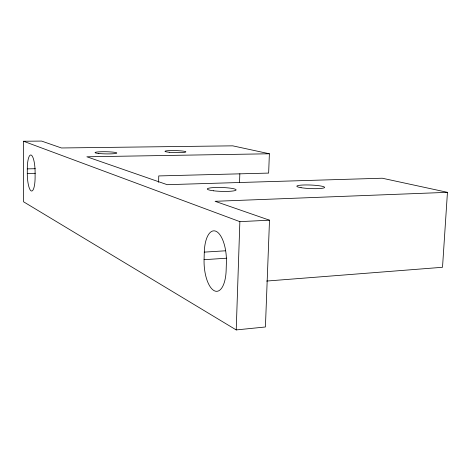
<?xml version="1.0" encoding="UTF-8"?>
<svg xmlns="http://www.w3.org/2000/svg" width="471" height="471" viewBox="0 0 471 471"><rect width="100%" height="100%" fill="white"/><g stroke="black" fill="none" stroke-linecap="round" stroke-linejoin="round"><path stroke-width="0.71" d="M27.294 173.481L27.294 168.877A15.702 3.88 88.3 0 1 31.221 155.089A15.702 3.88 88.3 0 1 35.107 172.551L35.101 177.29A15.69 3.874 88.2 0 1 31.18 190.914A15.69 3.874 88.2 0 1 27.294 173.481L35.296 173.299M158.621 182.318L158.751 175.93L268.647 173.087L269.377 153.776L232.727 145.845L61.448 147.971L41.595 141.076L23.55 141.247L23.556 201.788L236.218 329.924L265.414 326.986L269.506 220.198L215.082 201.305L447.45 192.333L442.516 267.281L266.61 281.057M204.078 259.692L204.29 252.12A26.429 10.968 86.3 0 1 216.124 231.349A26.429 10.968 86.3 0 1 226.398 262.518L226.145 270.454A26.411 10.939 86.1 0 1 214.34 290.772A26.411 10.939 86.1 0 1 204.078 259.692L226.757 258.196M239.545 182.424L239.833 173.758M236.218 329.924L239.863 221.647L23.55 141.247M204.29 252.12L225.527 250.796M239.863 221.647L269.506 220.198M27.294 168.877L35.301 168.706M269.377 153.776L86.858 156.79L167.199 184.685L382.258 178.221L447.45 192.333M169.189 152.251A10.444 1.013 1.5 0 0 185.827 151.986A10.444 1.013 1.5 0 0 171.373 150.561A10.444 1.013 1.5 0 0 169.189 152.251M213.646 190.802A14.418 1.937 1.8 0 0 236.083 190.007A14.418 1.937 1.8 0 0 215.388 187.505A14.418 1.937 1.8 0 0 213.646 190.802M301.063 187.694A13.906 1.778 2.4 0 0 324.189 187.799A13.906 1.778 2.4 0 0 306.845 184.944A13.906 1.778 2.4 0 0 301.063 187.694M98.816 153.487A10.862 1.077 1.1 0 0 116.596 153.205A10.862 1.077 1.1 0 0 102.39 151.721A10.862 1.077 1.1 0 0 98.816 153.487"/></g></svg>
